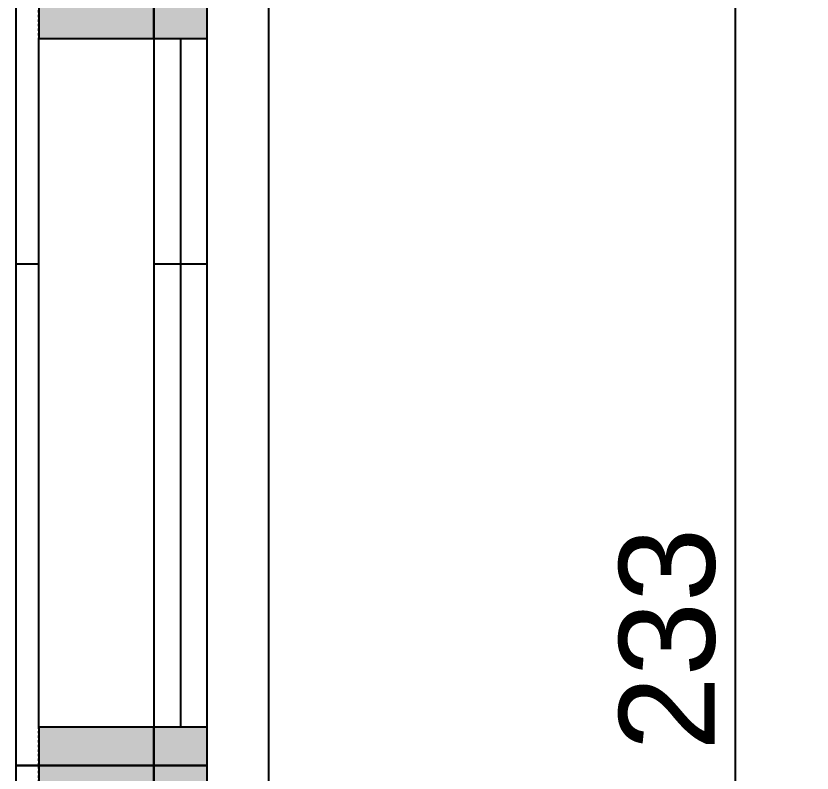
# Model space of a CAD drawing. Extents: x -5566 to 5867, y -120 to 4683.
# Drawn here: x -1992.5 to -1888.5, y 3236.5 to 3335.4 of the extents above; entities that cross this region are included whole.
import ezdxf

# ---------------------------------------------------------------- set-up
doc = ezdxf.new("R2010")
doc.units = 0
doc.linetypes.add('DASH', pattern=[0.6, 0.3, -0.3])
doc.layers.get('0').update_dxf_attribs({"linetype": 'CONTINUOUS'})
doc.layers.get('DEFPOINTS').update_dxf_attribs({"linetype": 'CONTINUOUS'})
for name, color, linetype in [('A-ANNO-DIMS', 211, 'CONTINUOUS'), ('A-GLAZ', 151, 'CONTINUOUS'), ('A-GLAZ-HDLN', 1, 'DASH'), ('A-WALL', 113, 'CONTINUOUS'), ('I-WALL', 2, 'CONTINUOUS')]:
    doc.layers.add(name, color=color, linetype=linetype)
doc.styles.add('ARIAL', font='arial.ttf', dxfattribs={"height": 12.5})
doc.dimstyles.new('100_200_2_5MM_ARIAL_CM', dxfattribs={"dimscale": 30.48, "dimtxt": 12.753242, "dimasz": 0.492126, "dimexe": 0.328084, "dimexo": 0.0625, "dimgap": 0.082021, "dimtad": 1, "dimdec": 0, "dimzin": 0, "dimtxsty": 'ARIAL', "dimblk1": 'OBLIQUE', "dimblk2": 'OBLIQUE', "dimsah": 1, "dimcen": 0.09, "dimdle": 0.328084, "dimazin": 3, "dimtfac": 1, "dimtdec": 4, "dimtix": 1, "dimtmove": 0, "dimatfit": 3, "dimtvp": 1, "dimtolj": 1, "dimtzin": 0})
pattern_1 = [(270, (1003, 3006.5), (100, 6e-15), []), (0, (1003, 3006.5), (0, 50), [])]
pattern_2 = [(270, (903, 3006.5), (100, 6e-15), []), (0, (903, 3006.5), (0, 50), [])]

# ---------------------------------------------------------------- blocks, each defined once
blk = doc.blocks.new('AR_ALUM_SGL_KEEP_DOWNOPENJ')
at = {"layer": 'A-GLAZ'}
h = blk.add_hatch(dxfattribs=at)
h.set_pattern_fill('FP_39', color=256, style=0, pattern_type=2)
h.set_pattern_definition(pattern_1)
h.paths.add_polyline_path([(50, 14), (3, 14), (3, 11), (50, 11)], flags=0)
h.paths.add_polyline_path([(-45, 14), (-50, 14), (-50, 11), (-7, 11), (-7, 14), (-40.37, 14)], flags=0)
for points in [[(-50, 11), (-50, -4), (-45, -4), (-45, 11)], [(45, 11), (45, -4), (50, -4), (50, 11)]]:
    blk.add_hatch(color=256, dxfattribs=at).paths.add_polyline_path(points, flags=0)
h = blk.add_hatch(color=256, dxfattribs=at)
h.paths.add_polyline_path([(45, -4), (45, -11), (50, -11), (50, -4)], flags=0)
h.paths.add_polyline_path([(-45, -4), (-50, -4), (-50, -11), (-45, -11)], flags=0)
h = blk.add_hatch(dxfattribs=at)
h.set_pattern_fill('FP_39', color=256, style=0, pattern_type=2)
h.set_pattern_definition(pattern_1)
h.paths.add_polyline_path([(45, -4), (-45, -4), (-45, -11), (45, -11)], flags=0)
for p, q in [((-50, 11), (-50, 14)), ((-7, 14), (-50, 14)), ((50, 14), (3, 14)), ((50, 14), (50, 11)), ((-45, 11), (-50, 11)), ((-50, 11), (-50, -4)), ((-45, -4), (-45, 11)), ((50, 11), (45, 11)), ((45, 11), (45, -4)), ((50, -4), (50, 11)), ((-50, -4), (-50, -11)), ((-45, -4), (-50, -4)), ((-50, -4), (-45, -4)), ((-45, -11), (-45, -4)), ((45, -4), (-45, -4)), ((50, -4), (45, -4)), ((45, -4), (45, -11)), ((45, -4), (50, -4)), ((50, -11), (50, -4)), ((45, -7.5), (-45, -7.5)), ((-50, -11), (-45, -11)), ((-45, -11), (45, -11)), ((45, -11), (50, -11))]:
    blk.add_line(p, q, dxfattribs=at)
at = {"layer": 'A-GLAZ-HDLN'}
blk.add_line((-50, 11), (50, 11), dxfattribs=at)
blk = doc.blocks.new('AR_ALUM_SGL_KEEP_DOWNOPE1Q')
at = {"layer": 'A-GLAZ'}
h = blk.add_hatch(dxfattribs=at)
h.set_pattern_fill('FP_141', color=256, style=0, pattern_type=2)
h.set_pattern_definition(pattern_2)
h.paths.add_polyline_path([(18.78, 14), (-50, 14), (-50, 11), (50, 11), (50, 14), (45, 14)], flags=0)
for points in [[(-50, 11), (-50, -4), (-45, -4), (-45, 11)], [(45, 11), (45, -4), (50, -4), (50, 11)]]:
    blk.add_hatch(color=256, dxfattribs=at).paths.add_polyline_path(points, flags=0)
h = blk.add_hatch(color=256, dxfattribs=at)
h.paths.add_polyline_path([(45, -4), (45, -11), (50, -11), (50, -4)], flags=0)
h.paths.add_polyline_path([(-50, -4), (-50, -11), (-45, -11), (-45, -4)], flags=0)
h = blk.add_hatch(dxfattribs=at)
h.set_pattern_fill('FP_141', color=256, style=0, pattern_type=2)
h.set_pattern_definition(pattern_2)
h.paths.add_polyline_path([(-45, -4), (-45, -11), (45, -11), (45, -4), (18.78, -4)], flags=0)
for p, q in [((-50, 11), (-50, 14)), ((50, 14), (-50, 14)), ((50, 14), (50, 11)), ((-45, 11), (-50, 11)), ((-50, 11), (-50, -4)), ((-45, -4), (-45, 11)), ((50, 11), (45, 11)), ((45, 11), (45, -4)), ((50, -4), (50, 11)), ((-50, -4), (-50, -11)), ((-45, -4), (-50, -4)), ((-50, -4), (-45, -4)), ((-45, -11), (-45, -4)), ((45, -4), (-45, -4)), ((50, -4), (45, -4)), ((45, -4), (45, -11)), ((45, -4), (50, -4)), ((50, -11), (50, -4)), ((45, -7.5), (-45, -7.5)), ((-50, -11), (-45, -11)), ((-45, -11), (45, -11)), ((45, -11), (50, -11))]:
    blk.add_line(p, q, dxfattribs=at)
at = {"layer": 'A-GLAZ-HDLN'}
blk.add_line((-50, 11), (50, 11), dxfattribs=at)
blk = doc.blocks.new('_OBLIQUE')
at = {"color": 0, "linetype": 'BYBLOCK'}
blk.add_line((-0.5, -0.5), (0.5, 0.5), dxfattribs=at)
blk = doc.blocks.new('DIMBLOCK246-LEVEL__9_00')
at = {"layer": 'A-ANNO-DIMS', "color": 0}
for p, q in [((-1898.49, 3127.49), (-1898.49, 3380.49)), ((-1906.58, 3370.49), (-1888.49, 3370.49)), ((-1906.58, 3137.49), (-1888.49, 3137.49))]:
    blk.add_line(p, q, dxfattribs=at)
at = {"layer": 'DEFPOINTS', "color": 0}
for p in [(-1908.49, 3370.49), (-1898.49, 3370.49), (-1908.49, 3137.49)]:
    blk.add_point(p, dxfattribs=at)
at = {"layer": 'A-ANNO-DIMS', "color": 0, "xscale": 15, "yscale": 15, "zscale": 15}
for p, rotation in [((-1898.49, 3370.49), 90), ((-1898.49, 3137.49), 270)]:
    blk.add_blockref('_OBLIQUE', p, dxfattribs=dict(at, rotation=rotation))
at = {"layer": 'A-ANNO-DIMS', "color": 0, "insert": (-1907.37, 3253.99), "char_height": 12.5, "width": 34.6103, "attachment_point": 5, "rotation": 90, "style": 'ARIAL'}
blk.add_mtext('\\A1;233', dxfattribs=at)

msp = doc.modelspace()

# ---------------------------------------------------------------- linework, layer by layer
at = {"layer": 'A-WALL'}
msp.add_line((-1959.5, 3337.49), (-1959.5, 3037.49), dxfattribs=at)
at = {"layer": 'I-WALL'}
msp.add_line((-1989.5, 3242.49), (-1989.5, 3332.49), dxfattribs=at)

# ---------------------------------------------------------------- block references
at = {"layer": 'A-GLAZ', "rotation": 89.99999999999999}
for name, p in [('AR_ALUM_SGL_KEEP_DOWNOPE1Q', (-1978.5, 3287.49)), ('AR_ALUM_SGL_KEEP_DOWNOPENJ', (-1978.5, 3187.49))]:
    msp.add_blockref(name, p, dxfattribs=at)

# ---------------------------------------------------------------- dimensions: what is measured, and where the dimension line sits
at = {"layer": 'A-ANNO-DIMS'}
dim = msp.add_linear_dim(base=(-1898.49, 3370.49), p1=(-1908.49, 3137.49), p2=(-1908.49, 3370.49), angle=270, dimstyle='100_200_2_5MM_ARIAL_CM', override={"dimpost": '<>', "dimfxl": 233}, dxfattribs=at)
dim.commit()
dim.dimension.update_dxf_attribs({"geometry": 'DIMBLOCK246-LEVEL__9_00', "text_midpoint": (-1907.37, 3253.99)})

doc.saveas('drawing.dxf')
